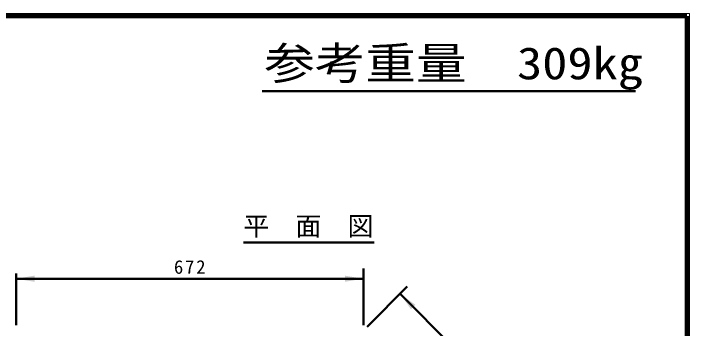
# Model space of a CAD drawing. Units: millimetres, scale not verified. Extents: x 100 to 4105, y 100 to 2870.
# Drawn here: x 2797 to 4105, y 2260 to 2870 of the extents above; entities that cross this region are included whole.
import ezdxf
from ezdxf.enums import TextEntityAlignment as Align

# ---------------------------------------------------------------- set-up
doc = ezdxf.new("R2010")
doc.units = ezdxf.units.MM
doc.header["$LTSCALE"] = 5
doc.layers.add('V-nasSTD', color=7, linetype='Continuous', lineweight=50)
doc.styles.add('ＭＳ ゴシック', font='')
doc.styles.get('ＭＳ ゴシック').set_extended_font_data('MS Gothic')

msp = doc.modelspace()

# ---------------------------------------------------------------- hatches: boundary and pattern name
at = {"layer": 'V-nasSTD'}
for points in [[(2838.261, 2361.998), (2802.261, 2355.998), (2838.261, 2349.998)], [(3438.261, 2349.998), (3474.261, 2355.998), (3438.261, 2361.998)], [(3574.67, 2305.496), (3544.972, 2326.709), (3566.185, 2297.011)]]:
    msp.add_hatch(color=256, dxfattribs=at).paths.add_polyline_path(points)

# ---------------------------------------------------------------- linework, layer by layer
at = {"layer": 'V-nasSTD', "lineweight": 100}
for p, q in [((4100, 2865), (105, 2865)), ((4100, 105), (4100, 2865))]:
    msp.add_line(p, q, dxfattribs=at)
at = {"layer": 'V-nasSTD'}
for p, q in [((3278.536, 2719.753), (4000.536, 2719.753)), ((3241.872, 2425.998), (3494.679, 2425.998)), ((3474.261, 2265.998), (3474.261, 2375.998)), ((2802.261, 2265.998), (2802.261, 2365.998)), ((2802.261, 2355.998), (3474.261, 2355.998)), ((3481.332, 2263.069), (3559.114, 2340.851)), ((3544.972, 2326.709), (4020.148, 1851.533))]:
    msp.add_line(p, q, dxfattribs=at)
at = {"layer": 'V-nasSTD', "lineweight": 13}
msp.add_lwpolyline([(100, 100), (100, 2870), (4105, 2870), (4105, 100)], close=True, dxfattribs=at)

# ---------------------------------------------------------------- texts
at = {"layer": 'V-nasSTD', "style": 'ＭＳ ゴシック', "width": 1.15}
msp.add_text('参考重量\u3000309kg', height=62.32, dxfattribs=at).set_placement((3282.536, 2804.753), align=Align.TOP_LEFT)
at = {"layer": 'V-nasSTD', "style": 'ＭＳ ゴシック'}
msp.add_text('平\u3000面\u3000図', height=36.95, dxfattribs=at).set_placement((3241.872, 2476.398), align=Align.TOP_LEFT)
at = {"layer": 'V-nasSTD', "insert": (3107.661, 2391.998), "char_height": 26.39, "attachment_point": 1, "style": 'ＭＳ ゴシック'}
msp.add_mtext('\\T1.2;672', dxfattribs=at)

doc.saveas('drawing.dxf')
